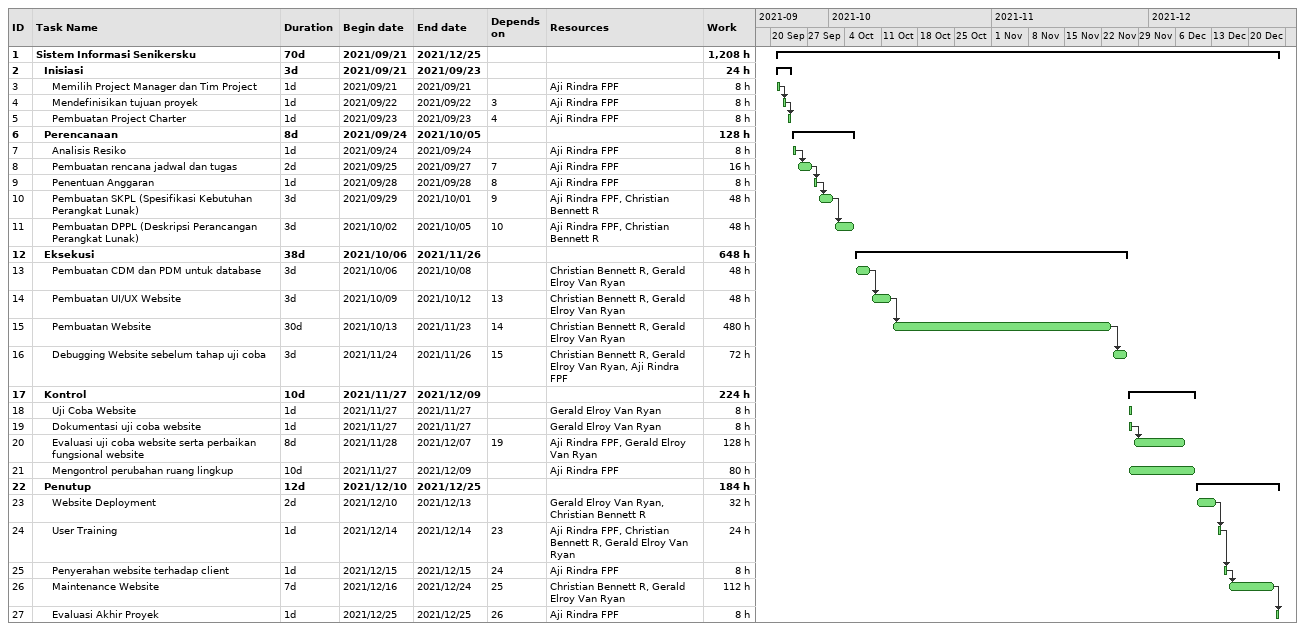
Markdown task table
| ID | Level | Task | Duration | Start | Finish | Predecessors | Resources | Work (h) |
|---|---|---|---|---|---|---|---|---|
| 1 | 1 | **Sistem Informasi Senikersku** | 70d | 2021-09-21 | 2021-12-25 |  |  | 1208 |
| 2 | 2 | **Inisiasi** | 3d | 2021-09-21 | 2021-09-23 |  |  | 24 |
| 3 | 3 | Memilih Project Manager dan Tim Project | 1d | 2021-09-21 | 2021-09-21 |  | Aji Rindra FPF | 8 |
| 4 | 3 | Mendefinisikan tujuan proyek | 1d | 2021-09-22 | 2021-09-22 | 3 | Aji Rindra FPF | 8 |
| 5 | 3 | Pembuatan Project Charter | 1d | 2021-09-23 | 2021-09-23 | 4 | Aji Rindra FPF | 8 |
| 6 | 2 | **Perencanaan** | 8d | 2021-09-24 | 2021-10-05 |  |  | 128 |
| 7 | 3 | Analisis Resiko | 1d | 2021-09-24 | 2021-09-24 |  | Aji Rindra FPF | 8 |
| 8 | 3 | Pembuatan rencana jadwal dan tugas | 2d | 2021-09-25 | 2021-09-27 | 7 | Aji Rindra FPF | 16 |
| 9 | 3 | Penentuan Anggaran | 1d | 2021-09-28 | 2021-09-28 | 8 | Aji Rindra FPF | 8 |
| 10 | 3 | Pembuatan SKPL (Spesifikasi Kebutuhan Perangkat Lunak) | 3d | 2021-09-29 | 2021-10-01 | 9 | Aji Rindra FPF, Christian Bennett R | 48 |
| 11 | 3 | Pembuatan DPPL (Deskripsi Perancangan Perangkat Lunak) | 3d | 2021-10-02 | 2021-10-05 | 10 | Aji Rindra FPF, Christian Bennett R | 48 |
| 12 | 2 | **Eksekusi** | 38d | 2021-10-06 | 2021-11-26 |  |  | 648 |
| 13 | 3 | Pembuatan CDM dan PDM untuk database | 3d | 2021-10-06 | 2021-10-08 |  | Christian Bennett R, Gerald Elroy Van Ryan | 48 |
| 14 | 3 | Pembuatan UI/UX Website | 3d | 2021-10-09 | 2021-10-12 | 13 | Christian Bennett R, Gerald Elroy Van Ryan | 48 |
| 15 | 3 | Pembuatan Website | 30d | 2021-10-13 | 2021-11-23 | 14 | Christian Bennett R, Gerald Elroy Van Ryan | 480 |
| 16 | 3 | Debugging Website sebelum tahap uji coba | 3d | 2021-11-24 | 2021-11-26 | 15 | Christian Bennett R, Gerald Elroy Van Ryan, Aji Rindra FPF | 72 |
| 17 | 2 | **Kontrol** | 10d | 2021-11-27 | 2021-12-09 |  |  | 224 |
| 18 | 3 | Uji Coba Website | 1d | 2021-11-27 | 2021-11-27 |  | Gerald Elroy Van Ryan | 8 |
| 19 | 3 | Dokumentasi uji coba website | 1d | 2021-11-27 | 2021-11-27 |  | Gerald Elroy Van Ryan | 8 |
| 20 | 3 | Evaluasi uji coba website serta perbaikan fungsional website | 8d | 2021-11-28 | 2021-12-07 | 19 | Aji Rindra FPF, Gerald Elroy Van Ryan | 128 |
| 21 | 3 | Mengontrol perubahan ruang lingkup | 10d | 2021-11-27 | 2021-12-09 |  | Aji Rindra FPF | 80 |
| 22 | 2 | **Penutup** | 12d | 2021-12-10 | 2021-12-25 |  |  | 184 |
| 23 | 3 | Website Deployment | 2d | 2021-12-10 | 2021-12-13 |  | Gerald Elroy Van Ryan, Christian Bennett R | 32 |
| 24 | 3 | User Training | 1d | 2021-12-14 | 2021-12-14 | 23 | Aji Rindra FPF, Christian Bennett R, Gerald Elroy Van Ryan | 24 |
| 25 | 3 | Penyerahan website terhadap client | 1d | 2021-12-15 | 2021-12-15 | 24 | Aji Rindra FPF | 8 |
| 26 | 3 | Maintenance Website | 7d | 2021-12-16 | 2021-12-24 | 25 | Christian Bennett R, Gerald Elroy Van Ryan | 112 |
| 27 | 3 | Evaluasi Akhir Proyek | 1d | 2021-12-25 | 2021-12-25 | 26 | Aji Rindra FPF | 8 |
